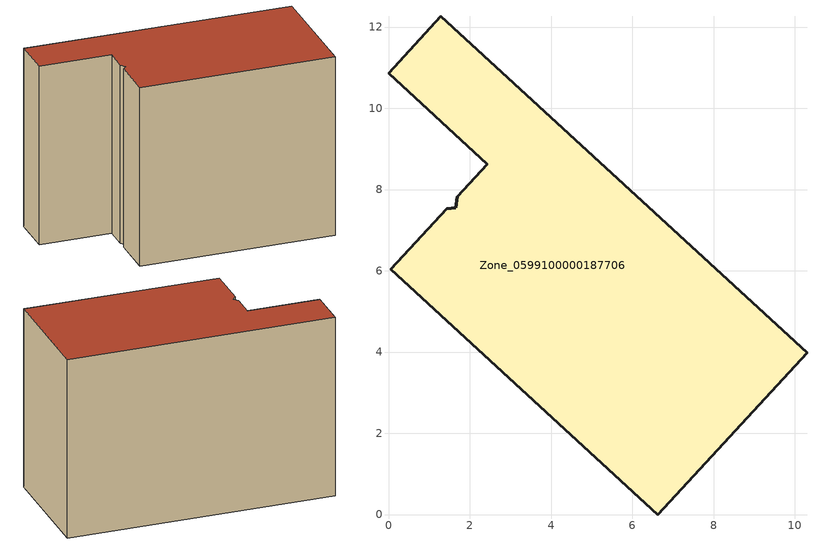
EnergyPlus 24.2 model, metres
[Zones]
Zone_0599100000187706
 floor ground (C_G): 2.43,8.62 0,10.86 1.29,12.26 10.3,3.98 6.63,0 0.06,6.04 1.43,7.53 1.66,7.55 1.69,7.82 z0
 wall outside (C_F): 0,10.86 2.43,8.62 1.69,7.82 1.66,7.55 1.43,7.53 0.06,6.04 6.63,0 10.3,3.98 1.29,12.26 0,10.86 z0:8.46
 roof outside (C_R): 1.66,7.55 1.43,7.53 0.06,6.04 6.63,0 10.3,3.98 1.29,12.26 0,10.86 2.43,8.62 1.69,7.82 z8.46
[BUILDING]
Pand.0599100000187706: North Axis=0; Terrain=City; Loads Convergence Tolerance Value=0.04; Temperature Convergence Tolerance Value=0.4; Solar Distribution=FullExterior; Maximum Number of Warmup Days=25; Minimum Number of Warmup Days=1
[Site:Location]
Rotterdam.The.Hague.AP_ZH_NLD Design_Conditions: Latitude=51.96; Longitude=4.45; Time Zone=1; Elevation=-4.5
[SITE:GROUNDTEMPERATURE:BUILDINGSURFACE]
18, 18, 18, 18, 18, 18, 18, 18, 18, 18, 18, 18
[MATERIAL] Thermal Absorptance=0.9; Solar Absorptance=0.7; Visible Absorptance=0.7
Name | Roughness | Thickness | Conductivity | Density | Specific Heat
G.TI.1975-1991 | MediumSmooth | 0.15 | 0.288461 | 540 | 1210
F.TI.1975-1991 | Rough | 0.3 | 0.230769 | 1920 | 840
R.TI.1975-1991 | MediumRough | 0.2 | 0.153846 | 1500 | 1000
[CONSTRUCTION]
C_G: G.TI.1975-1991
C_F: F.TI.1975-1991
C_R: R.TI.1975-1991
[ZONE]
Zone_0599100000187706: Type=1; Multiplier=1; Ceiling Height=Autocalculate; Volume=Autocalculate; Floor Area=autocalculate; Part of Total Floor Area=Yes
[ZONEINFILTRATION:DESIGNFLOWRATE]
Infil_Zone_0599100000187706: Zone or ZoneList or Space or SpaceList=Zone_0599100000187706; Schedule=AlwaysOn; Design Flow Rate Calculation Method=Flow/Area; Flow Rate per Floor Area=0.003; Constant Term Coefficient=1; Temperature Term Coefficient=0; Velocity Term Coefficient=0; Velocity Squared Term Coefficient=0
[HVACTEMPLATE:ZONE:IDEALLOADSAIRSYSTEM]
Zone_0599100000187706: Maximum Heating Supply Air Temperature=50; Minimum Cooling Supply Air Temperature=13; Maximum Heating Supply Air Humidity Ratio=0.0156; Minimum Cooling Supply Air Humidity Ratio=0.0077; Heating Limit=NoLimit; Cooling Limit=NoLimit; Dehumidification Control Type=ConstantSensibleHeatRatio; Cooling Sensible Heat Ratio=0.7; Dehumidification Setpoint=60; Humidification Control Type=None; Humidification Setpoint=30; Outdoor Air Method=None; Outdoor Air Flow Rate per Person=0.00944; Outdoor Air Flow Rate per Zone Floor Area=0; Outdoor Air Flow Rate per Zone=0; Demand Controlled Ventilation Type=None; Outdoor Air Economizer Type=NoEconomizer; Heat Recovery Type=None; Sensible Heat Recovery Effectiveness=0.7; Latent Heat Recovery Effectiveness=0.65
[ZONECONTROL:THERMOSTAT]
ThermostatControl_Zone_0599100000187706: Zone or ZoneList=Zone_0599100000187706; Control Type Schedule=DualSetpointControlType; Control 1=Thermostat_Zone_0599100000187706; Temperature Difference Between Cutout And Setpoint=0
[THERMOSTATSETPOINT:DUALSETPOINT]
Thermostat_Zone_0599100000187706: Heating Setpoint Temperature Schedule=HeatingSetpoint_Zone_0599100000187706; Cooling Setpoint Temperature Schedule=CoolingSetpoint_Zone_0599100000187706
[SCHEDULE:COMPACT]
HeatingSetpoint_Zone_0599100000187706: Through: 12/31, For: AllDays, Until: 24:00, 21
CoolingSetpoint_Zone_0599100000187706: Through: 12/31, For: AllDays, Until: 24:00, 24
DualSetpointControlType: Through: 12/31, For: AllDays, Until: 24:00, 4
AlwaysOn: Through: 12/31, For: AllDays, Until: 24:00, 1
